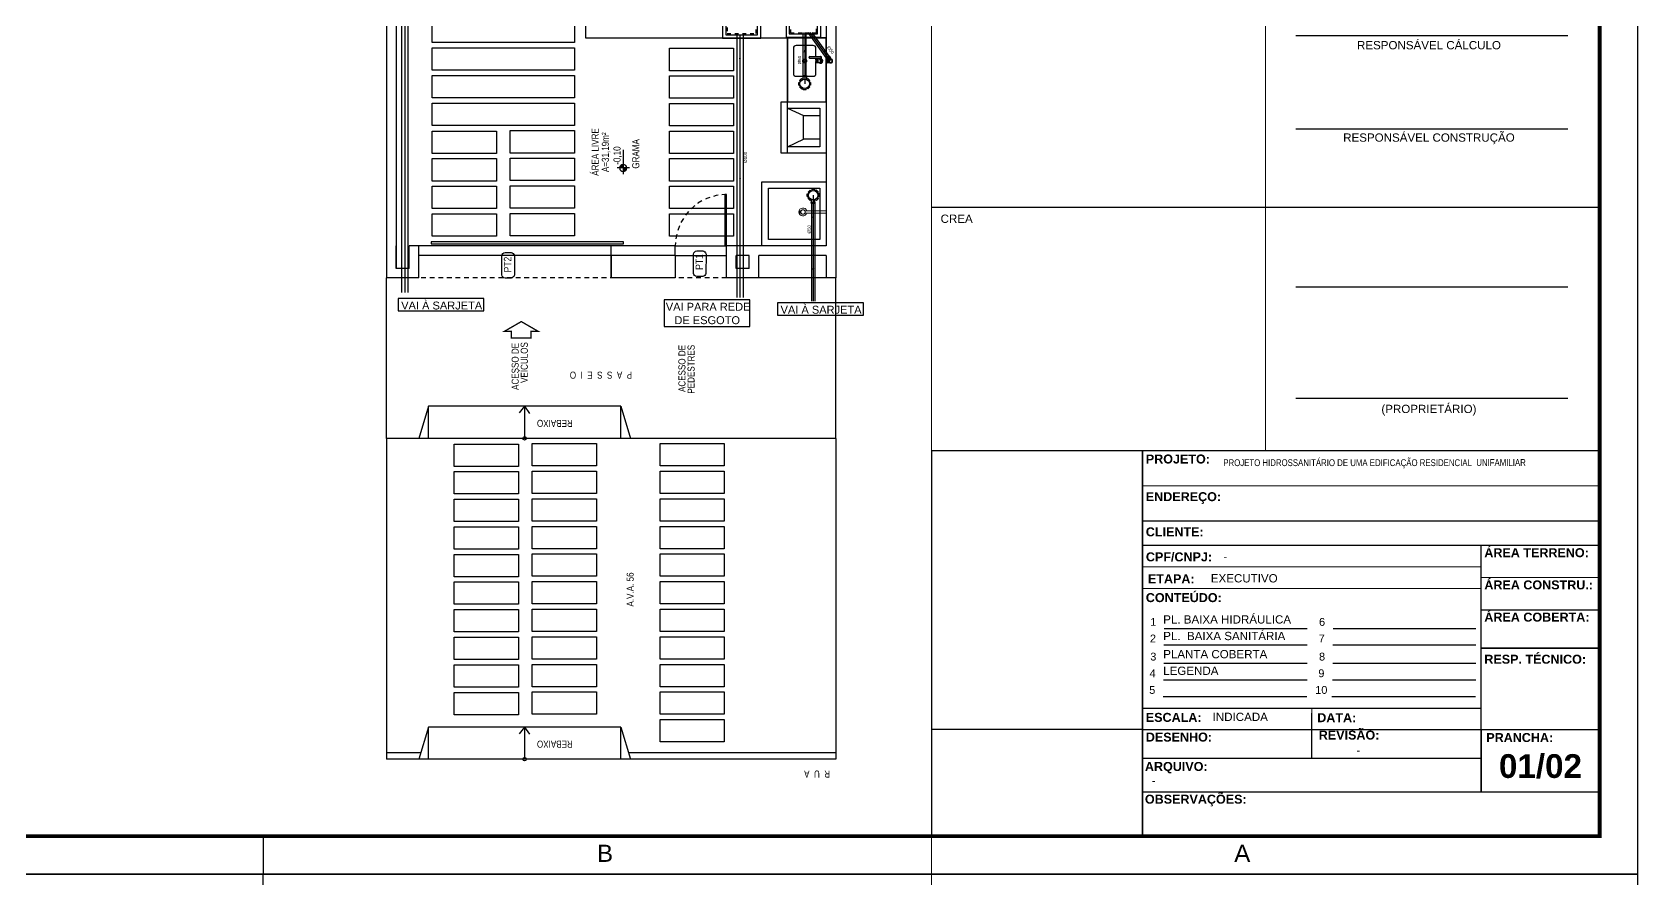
# Model space of a CAD drawing. Header units: millimetres. Extents: x 3923 to 4007, y 744 to 863.
# Drawn here: x 3965.08 to 4007.13, y 803.27 to 825.44 of the extents above; entities that cross this region are included whole.
import ezdxf
from ezdxf.enums import TextEntityAlignment as Align

# ---------------------------------------------------------------- set-up
doc = ezdxf.new("R2010")
doc.units = ezdxf.units.MM
for name, pattern in [('CONTINU', [0]), ('HIDDEN', [0.375, 0.25, -0.125]), ('HIDDEN2', [0.1875, 0.125, -0.0625])]:
    doc.linetypes.add(name, pattern=pattern)
for name, color, linetype in [('-HIDRO', 8, 'Continuous'), ('A-PEN-M', 6, 'Continuous'), ('DIVERSOS', 1, 'Continuous'), ('E-txt-g', 3, 'Continuous'), ('HIDROGRAFIA', 4, 'Continuous'), ("LINHA - PROJETU'S", 1, 'Continuous'), ('P2', 1, 'Continuous'), ("PRANCHA - PROJETU'S", 7, 'Continuous'), ('TEXTO', 3, 'Continuous'), ('Texto-Tubos', 7, 'Continuous'), ('TigreCad', 3, 'Continuous'), ('Tinterno', 9, 'Continuous'), ('TUBULAÇÃO_ESGOTO', 5, 'Continuous')]:
    doc.layers.add(name, color=color, linetype=linetype)
doc.layers.add('E-Lay-9', color=9, linetype='Continuous', lineweight=9)
doc.layers.add('E-Txt-W', color=7, linetype='Continuous', lineweight=20)
doc.styles.add('ARIAL', font='arial.ttf', dxfattribs={"height": 2})
doc.styles.add('CARIMBO_DADOS', font='arial.ttf', dxfattribs={"height": 0.1})
doc.styles.add('F2', font='ARIALN.TTF')
doc.styles.add('HELVET', font='HELVET.SHX')
doc.styles.add('R80', font='simplex.shx', dxfattribs={"height": 12})
doc.styles.add('REG60', font='romans.shx', dxfattribs={"width": 0.8, "height": 0.15})
doc.styles.add('REG80', font='romans.shx', dxfattribs={"width": 0.8, "height": 0.2})
doc.styles.add('TCTUBOS-TXT', font='arial.ttf')

# ---------------------------------------------------------------- blocks, each defined once
blk = doc.blocks.new('ADFSGASDFG')
at = {"layer": "PRANCHA - PROJETU'S", "color": 1}
for p, q in [((360.678, 107.346), (276.578, 107.346)), ((360.678, 47.946), (360.678, 107.346)), ((276.578, 47.946), (360.678, 47.946))]:
    blk.add_line(p, q, dxfattribs=at)
at = {"layer": "PRANCHA - PROJETU'S", "color": 4, "const_width": 0.1}
blk.add_lwpolyline([(279.078, 106.346), (359.678, 106.346), (359.678, 48.946), (279.078, 48.946)], close=True, dxfattribs=at)
blk = doc.blocks.new('Seta')
at = {"color": 2, "const_width": 2}
blk.add_lwpolyline([(10, 15), (10, 26), (25, 0), (10, -26), (10, -15), (0, -15), (0, 15)], close=True, dxfattribs=at)
blk = doc.blocks.new('TXT-AMB75')
at = {"layer": 'E-txt-g', "style": 'REG80', "width": 0.8, "flags": 8}
blk.add_attdef('TXT', text='', height=0.2, dxfattribs=at).set_placement((0.005, 0.296), align=Align.CENTER)
at = {"layer": 'E-Txt-W', "style": 'REG60', "width": 0.8, "flags": 8}
blk.add_attdef('TXT', text='', height=0.15, dxfattribs=at).set_placement((0.005, 0.027), align=Align.CENTER)
blk = doc.blocks.new('Cuba coz')
at = {"color": 8}
blk.add_line((7.5, -4.5), (7.5, -2.4), dxfattribs=at)
for points in [[(6.7, 1.7), (6, 1.7, 0.546464), (4.4, -0.7, -0.10784), (4.5, -1.1), (4.5, -5.5)], [(11.7, 2.5), (8, 2.5, 0.133256), (7.3, 2.3, 0.106756), (6.7, 1.8, 0.082828), (6.3, 1, 0.071352), (6.2, 0, 0.071352), (6.3, -1, 0.082828), (6.7, -1.8, 0.106756), (7.3, -2.3, 0.133256), (8, -2.5), (11.7, -2.5)], [(13.4, -6.5), (13.4, -20, 0.414214), (17.4, -24), (44.4, -24, 0.414214), (48.4, -20), (48.4, 20, 0.414214), (44.4, 24), (17.4, 24, 0.414214), (13.4, 20), (13.4, 0.7)], [(4.4, -0.7, 0.293273), (6, -1.8), (6.7, -1.8)], [(13.4, -1), (13.4, -4.5, 0.414214)]]:
    blk.add_lwpolyline(points, format="xyb", dxfattribs=at)
for points in [[(11.7, -2.5, 0.133256), (12.4, -2.3, 0.106756), (13, -1.8, 0.082828), (13.3, -1, 0.071352), (13.5, 0, 0.071352), (13.3, 1, 0.082828), (13, 1.8, 0.106756), (12.4, 2.3, 0.133256), (11.7, 2.5, 0.133256), (11.1, 2.3, 0.106756), (10.5, 1.8, 0.082828), (10.1, 1, 0.071352), (10, 0, 0.071352), (10.1, -1, 0.082828), (10.5, -1.8, 0.106756), (11.1, -2.3, 0.133256)], [(12.5, 0.7, 0.133256), (12.3, 0.7, 0.106756), (12.1, 0.5, 0.082828), (12, 0.3, 0.071352), (11.9, 0, 0.071352), (12, -0.3, 0.082828), (12.1, -0.5, 0.106756), (12.3, -0.7, 0.133256), (12.5, -0.8, 0.133256), (12.7, -0.7, 0.106756), (12.8, -0.5, 0.082828), (13, -0.3, 0.071352), (13, 0, 0.071352), (13, 0.3, 0.082828), (12.8, 0.5, 0.106756), (12.7, 0.7, 0.133256)], [(6, -6.5), (23, -6.5, 1), (23, -4.5), (6, -4.5, 1)]]:
    blk.add_lwpolyline(points, format="xyb", close=True, dxfattribs=at)
for radius in [3, 1.75]:
    blk.add_circle((30.9, 0), radius, dxfattribs=at)
for centre, radius, start, end in [((6, 0), 3.5, 45.5847, 244.6231), ((6, -5.5), 1.5, 41.8103, 318.1897), ((6, 0), 3.5, 295.3769, 314.4153), ((23, -5.5), 1.25, 233.1301, 126.8699)]:
    blk.add_arc(centre, radius, start, end, dxfattribs=at)
blk = doc.blocks.new('Chuveiro')
at = {"layer": 'E-Lay-9', "color": 8}
for p, q in [((-0.031, 0.016), (-0.36, 0.016)), ((0.051, 0.016), (0.031, 0.016)), ((0.051, 0.016), (0.051, -0.016)), ((-0.031, -0.016), (-0.36, -0.016)), ((0.051, -0.016), (0.031, -0.016))]:
    blk.add_line(p, q, dxfattribs=at)
blk.add_circle((0, 0), 0.0348, dxfattribs=at)
for centre, radius, start, end in [((0, 0), 0.0624, 194.4775, 165.5225), ((0.009, 0), 0.0444, 339.4266, 20.5734)]:
    blk.add_arc(centre, radius, start, end, dxfattribs=at)
blk = doc.blocks.new('NIVEL')
at = {"layer": 'DIVERSOS'}
h = blk.add_hatch(color=7, dxfattribs=at)
h.paths.add_polyline_path([(0, 0.137, 0.414214), (-0.137, 0), (0, 0)])
h.paths.add_polyline_path([(0, 0), (0, -0.137, 0.414214), (0.137, 0)])
at = {"layer": 'DIVERSOS', "color": 7}
for p, q in [((0.709, 0), (-0.242, 0)), ((0, 0.242), (0, -0.242))]:
    blk.add_line(p, q, dxfattribs=at)
blk.add_circle((0, 0), 0.137, dxfattribs=at)
blk = doc.blocks.new('j9n50d')
at = {"layer": 'TigreCad'}
for p, q in [((28, 25), (0, 25)), ((30, 27), (28, 25)), ((30, -27), (30, 27)), ((47, 27), (30, 27)), ((47, -27), (47, 27)), ((52, 27), (47, 27)), ((47, 27), (47, 27)), ((53, 31), (53, 28)), ((53, 31), (53, -31)), ((63, 32), (54, 32)), ((63, 31), (63, -31)), ((64, 31), (65, 28)), ((70, 27), (66, 27)), ((70, 27), (70, -27)), ((28, -25), (0, -25)), ((30, -27), (28, -25)), ((47, -27), (30, -27)), ((52, -27), (47, -27)), ((47, -27), (47, -27)), ((53, -31), (53, -28)), ((63, -32), (54, -32)), ((64, -31), (65, -28)), ((70, -27), (66, -27))]:
    blk.add_line(p, q, dxfattribs=at)
for centre, radius, start, end in [((0, 0), 25.4, 90, 270), ((52, 28), 1, 270, 355), ((54, 31), 1, 90, 175), ((63, 31), 1, 15, 90), ((66, 28), 1, 195, 270), ((52, -28), 1, 5, 90), ((54, -31), 1, 185, 270), ((63, -31), 1, 270, 345), ((66, -28), 1, 90, 165)]:
    blk.add_arc(centre, radius, start, end, dxfattribs=at)
at = {"layer": 'Tinterno'}
for p, q in [((28, -25), (28, 25)), ((47, -27), (47, 27)), ((53, 27), (53, -27)), ((65, 27), (65, -27))]:
    blk.add_line(p, q, dxfattribs=at)
blk = doc.blocks.new('j9n50s')
at = {"layer": 'TigreCad'}
for p, q in [((19, 25), (30, 25)), ((19, -25), (30, -25))]:
    blk.add_line(p, q, dxfattribs=at)
for radius in [31.8, 27.4]:
    blk.add_circle((0, 0), radius, dxfattribs=at)
at = {"layer": 'Tinterno'}
for p, q in [((30, 25), (30, 10)), ((30, -10), (30, -25))]:
    blk.add_line(p, q, dxfattribs=at)
blk.add_circle((0, 0), 25.6, dxfattribs=at)
blk = doc.blocks.new('11030602p')
at = {"layer": 'TigreCad'}
for p, q in [((0, -27), (0, 27)), ((0, 27), (4, 27)), ((6, 31), (5, 28)), ((7, 32), (16, 32)), ((7, -31), (7, 31)), ((16, -31), (16, 31)), ((17, 31), (17, 28)), ((18, 27), (23, 27)), ((23, 27), (23, 27)), ((40, 27), (23, 27)), ((40, 27), (42, 25)), ((42, -25), (42, 25)), ((0, -27), (4, -27)), ((6, -31), (5, -28)), ((7, -32), (16, -32)), ((17, -31), (17, -28)), ((18, -27), (23, -27)), ((23, -27), (23, -27)), ((40, -27), (23, -27)), ((40, -27), (42, -25))]:
    blk.add_line(p, q, dxfattribs=at)
for centre, start, end in [((4, 28), 270, 345), ((7, 31), 90, 165), ((16, 31), 5, 90), ((18, 28), 185, 270), ((4, -28), 15, 90), ((7, -31), 195, 270), ((16, -31), 270, 355), ((18, -28), 90, 175)]:
    blk.add_arc(centre, 1, start, end, dxfattribs=at)
at = {"layer": 'Tinterno'}
for p, q in [((5, -27), (5, 27)), ((17, -27), (17, 27)), ((23, 27), (23, -27)), ((23, -27), (23, 27)), ((40, 27), (40, -27))]:
    blk.add_line(p, q, dxfattribs=at)
blk = doc.blocks.new('inp_cx')
for p, q in [((40, 40), (-40, 40)), ((-40, 40), (-40, -40)), ((40, -40), (40, 40)), ((-40, -40), (40, -40))]:
    blk.add_line(p, q)
at = {"color": 1, "linetype": 'Continuous', "ltscale": 0.5}
for p, q in [((33, 33), (-33, 33)), ((-33, 33), (-33, -33)), ((33, -33), (33, 33)), ((-33, -33), (33, -33))]:
    blk.add_line(p, q, dxfattribs=at)
at = {"color": 1, "linetype": 'HIDDEN', "ltscale": 0.5}
for p, q in [((30, 30), (-30, 30)), ((-30, 30), (-30, -30)), ((30, -30), (30, 30)), ((-30, -30), (30, -30))]:
    blk.add_line(p, q, dxfattribs=at)
at = {"style": 'R80'}
blk.add_text('C.I.', height=20.59, dxfattribs=at).set_placement((-19.6, -7.5))
blk = doc.blocks.new('_cxgordu')
for p, q in [((40, 40), (-40, 40)), ((-40, 40), (-40, -40)), ((40, -40), (40, 40)), ((-40, -40), (40, -40))]:
    blk.add_line(p, q)
at = {"color": 1, "linetype": 'Continuous', "ltscale": 0.5}
for p, q in [((33, 33), (-33, 33)), ((-33, 33), (-33, -33)), ((33, -33), (33, 33)), ((-33, -33), (33, -33))]:
    blk.add_line(p, q, dxfattribs=at)
at = {"color": 1, "linetype": 'HIDDEN', "ltscale": 0.5}
for p, q in [((30, 30), (-30, 30)), ((-30, 30), (-30, -30)), ((30, -30), (30, 30)), ((-30, -30), (30, -30))]:
    blk.add_line(p, q, dxfattribs=at)
at = {"style": 'R80'}
blk.add_text('C.G.', height=18.48, dxfattribs=at).set_placement((-24.3, -6.9))
blk = doc.blocks.new('27150012p')
at = {"layer": 'TigreCad'}
for p, q in [((-92, -23), (-92, 22)), ((-92, 22), (-72, 22)), ((-81, 49), (-49, 81)), ((-81, 49), (-67, 35)), ((-49, 81), (-35, 67)), ((-23, 91), (-23, 72)), ((-23, 91), (22, 91)), ((22, 91), (22, 72)), ((49, 81), (35, 67)), ((49, 81), (81, 49)), ((81, 49), (67, 35)), ((111, 27), (70, 27)), ((113, 31), (112, 28)), ((122, 32), (114, 32)), ((114, 31), (114, -31)), ((122, 31), (122, -31)), ((123, 31), (124, 28)), ((129, 27), (125, 27)), ((129, 27), (129, -27)), ((-92, -23), (-72, -23)), ((-81, -49), (-67, -35)), ((-49, -81), (-81, -49)), ((-49, -81), (-35, -67)), ((-23, -92), (-23, -72)), ((22, -92), (-23, -92)), ((22, -92), (22, -72)), ((49, -81), (35, -67)), ((81, -49), (49, -81)), ((81, -49), (67, -35)), ((111, -27), (70, -27)), ((113, -31), (112, -28)), ((122, -32), (114, -32)), ((123, -31), (124, -28)), ((129, -27), (125, -27))]:
    blk.add_line(p, q, dxfattribs=at)
blk.add_circle((0, 0), 75.5, dxfattribs=at)
for centre, start, end in [((111, 28), 270, 355), ((114, 31), 90, 175), ((122, 31), 15, 90), ((125, 28), 195, 270), ((111, -28), 5, 90), ((114, -31), 185, 270), ((122, -31), 270, 345), ((125, -28), 90, 165)]:
    blk.add_arc(centre, 1, start, end, dxfattribs=at)
at = {"layer": 'Tinterno'}
for p, q in [((112, 27), (112, -27)), ((124, 27), (124, -27))]:
    blk.add_line(p, q, dxfattribs=at)
blk.add_circle((0, 0), 73.5, dxfattribs=at)

msp = doc.modelspace()

# ---------------------------------------------------------------- linework, layer by layer
at = {"layer": '-HIDRO', "linetype": 'Continuous'}
for p, q in [((3974.363, 861), (3974.363, 819)), ((3986.123, 861), (3986.123, 819)), ((3974.615, 860.748), (3974.615, 819.252)), ((3979.571, 830.912), (3979.571, 825.284)), ((3985.871, 826.292), (3985.871, 819.84)), ((3979.571, 825.284), (3984.863, 825.284)), ((3984.863, 825.284), (3984.863, 823.61)), ((3984.863, 823.442), (3985.278, 823.25)), ((3984.863, 822.434), (3985.278, 822.636)), ((3974.615, 819.252), (3974.615, 819.84)), ((3975.203, 819.84), (3974.951, 819.84)), ((3974.951, 819.252), (3974.951, 819.84)), ((3980.243, 819.84), (3975.203, 819.84)), ((3975.203, 819), (3975.203, 819.84)), ((3980.243, 819.588), (3975.203, 819.588)), ((3981.923, 819.84), (3980.243, 819.84)), ((3980.243, 819.588), (3980.243, 819.84)), ((3981.923, 819.588), (3980.243, 819.588)), ((3980.243, 819.588), (3980.243, 819)), ((3980.243, 819), (3980.243, 819.588)), ((3981.923, 819.588), (3981.923, 819.84)), ((3981.923, 819.84), (3983.267, 819.84)), ((3981.923, 819.588), (3983.267, 819.588)), ((3981.923, 819.588), (3981.923, 819)), ((3983.855, 819.84), (3983.267, 819.84)), ((3983.267, 819.588), (3983.267, 819.84)), ((3983.855, 819.84), (3983.267, 819.84)), ((3983.267, 819), (3983.267, 819.588)), ((3983.855, 819.588), (3983.519, 819.588)), ((3983.519, 819.252), (3983.519, 819.588)), ((3985.871, 819.84), (3983.855, 819.84)), ((3984.107, 819.84), (3983.855, 819.84)), ((3983.855, 819.252), (3983.855, 819.588)), ((3985.871, 819.588), (3984.107, 819.588)), ((3984.107, 819), (3984.107, 819.588)), ((3985.871, 819.588), (3985.871, 819)), ((3974.951, 819.252), (3974.615, 819.252)), ((3983.855, 819.252), (3983.519, 819.252)), ((3974.615, 819), (3974.363, 819)), ((3974.363, 814.8), (3974.363, 819)), ((3975.203, 819), (3974.615, 819)), ((3981.923, 819), (3980.243, 819)), ((3984.107, 819), (3983.267, 819)), ((3985.871, 819), (3983.603, 819)), ((3986.123, 819), (3985.871, 819)), ((3986.123, 814.8), (3986.123, 819)), ((3975.455, 815.64), (3975.203, 814.8)), ((3975.455, 814.8), (3975.455, 815.64)), ((3980.495, 815.64), (3975.455, 815.64)), ((3977.975, 815.64), (3977.835, 815.466)), ((3977.975, 815.64), (3977.975, 814.8)), ((3977.975, 815.64), (3978.101, 815.455)), ((3980.495, 814.8), (3980.495, 815.64)), ((3980.495, 815.64), (3980.747, 814.8)), ((3986.123, 814.8), (3974.363, 814.8)), ((3974.363, 814.8), (3974.363, 806.4)), ((3986.123, 814.8), (3986.123, 806.4)), ((3975.455, 807.24), (3975.203, 806.4)), ((3975.455, 806.4), (3975.455, 807.24)), ((3980.495, 807.24), (3975.455, 807.24)), ((3977.975, 807.24), (3977.835, 807.066)), ((3977.975, 807.24), (3977.975, 806.4)), ((3977.975, 807.24), (3978.101, 807.055)), ((3980.495, 806.4), (3980.495, 807.24)), ((3980.495, 807.24), (3980.747, 806.4)), ((3975.254, 806.568), (3974.363, 806.568)), ((3986.123, 806.568), (3980.697, 806.568)), ((3986.123, 806.4), (3974.363, 806.4))]:
    msp.add_line(p, q, dxfattribs=at)
at = {"layer": '-HIDRO', "linetype": 'HIDDEN2'}
msp.add_line((3983.267, 819), (3975.203, 819), dxfattribs=at)
at = {"layer": '-HIDRO', "linetype": 'Continuous'}
for points in [[(3979.281, 825.162), (3975.559, 825.162), (3975.559, 825.747), (3979.281, 825.747)], [(3978.984, 825.747), (3979.281, 825.747), (3979.281, 825.162), (3978.97, 825.162)], [(3979.281, 824.439), (3975.559, 824.439), (3975.559, 825.025), (3979.281, 825.025)], [(3975.91, 825.025), (3975.935, 825.025)], [(3975.932, 825.162), (3975.912, 825.162)], [(3978.973, 825.025), (3979.281, 825.025), (3979.281, 824.439), (3978.979, 824.439)], [(3978.98, 824.302), (3979.281, 824.302), (3979.281, 823.717), (3975.559, 823.717)], [(3975.918, 823.717), (3975.559, 823.717), (3975.559, 824.302), (3979.281, 824.302)], [(3979.281, 822.994), (3975.559, 822.994), (3975.559, 823.58), (3979.281, 823.58)], [(3978.907, 823.58), (3979.281, 823.58), (3979.281, 822.994), (3978.642, 822.994)]]:
    msp.add_lwpolyline(points, dxfattribs=at)
at = {"layer": '-HIDRO', "linetype": 'CONTINU'}
msp.add_lwpolyline([(3984.863, 825.284), (3984.863, 823.61), (3985.871, 823.61), (3985.871, 825.29)], close=True, dxfattribs=at)
at = {"layer": '-HIDRO', "linetype": 'Continuous', "flags": 128}
msp.add_lwpolyline([(3984.863, 825.284), (3985.871, 825.284), (3985.871, 822.266), (3984.863, 822.266), (3984.863, 825.284)], dxfattribs=at)
at = {"layer": '-HIDRO', "linetype": 'Continuous'}
for points in [[(3983.45, 825.014), (3983.45, 824.428), (3981.772, 824.428), (3981.772, 825.014)], [(3983.45, 824.291), (3983.45, 823.706), (3981.772, 823.706), (3981.772, 824.291)], [(3983.45, 823.569), (3983.45, 822.983), (3981.772, 822.983), (3981.772, 823.569)], [(3985.871, 823.61), (3985.871, 822.266), (3984.695, 822.266), (3984.695, 823.61)], [(3985.703, 823.442), (3985.703, 822.434), (3984.863, 822.434), (3984.863, 823.442)], [(3985.703, 823.25), (3985.703, 822.636), (3985.278, 822.636), (3985.278, 823.25)], [(3977.238, 822.846), (3977.238, 822.261), (3975.559, 822.261), (3975.559, 822.846)], [(3977.238, 822.846), (3977.238, 822.261), (3975.559, 822.261), (3975.559, 822.846)], [(3979.281, 822.857), (3979.281, 822.272), (3977.602, 822.272), (3977.602, 822.857)], [(3983.45, 822.846), (3983.45, 822.261), (3981.772, 822.261), (3981.772, 822.846)], [(3983.45, 822.846), (3983.45, 822.261), (3981.772, 822.261), (3981.772, 822.846)], [(3977.238, 822.124), (3977.238, 821.539), (3975.559, 821.539), (3975.559, 822.124)], [(3979.281, 822.135), (3979.281, 821.549), (3977.602, 821.549), (3977.602, 822.135)], [(3983.45, 822.124), (3983.45, 821.539), (3981.772, 821.539), (3981.772, 822.124)], [(3983.45, 822.124), (3983.45, 821.539), (3981.772, 821.539), (3981.772, 822.124)], [(3977.238, 821.401), (3977.238, 820.816), (3975.559, 820.816), (3975.559, 821.401)], [(3979.281, 821.412), (3979.281, 820.827), (3977.602, 820.827), (3977.602, 821.412)], [(3983.45, 821.401), (3983.45, 820.816), (3981.772, 820.816), (3981.772, 821.401)], [(3983.45, 821.401), (3983.45, 820.816), (3981.772, 820.816), (3981.772, 821.401)], [(3985.871, 821.52), (3985.871, 819.84), (3984.191, 819.84), (3984.191, 821.52)], [(3985.703, 821.352), (3985.703, 820.008), (3984.359, 820.008), (3984.359, 821.352)], [(3983.267, 819.84), (3983.267, 821.184), (3983.217, 821.184), (3983.217, 819.84)], [(3977.238, 820.679), (3977.238, 820.094), (3975.559, 820.094), (3975.559, 820.679)], [(3979.281, 820.69), (3979.281, 820.104), (3977.602, 820.104), (3977.602, 820.69)], [(3983.45, 820.679), (3983.45, 820.094), (3981.772, 820.094), (3981.772, 820.679)], [(3983.45, 820.679), (3983.45, 820.094), (3981.772, 820.094), (3981.772, 820.679)], [(3980.568, 819.891), (3980.568, 819.942), (3975.528, 819.942), (3975.528, 819.891)], [(3977.813, 814.652), (3977.813, 814.067), (3976.134, 814.067), (3976.134, 814.652)], [(3979.856, 814.663), (3979.856, 814.078), (3978.177, 814.078), (3978.177, 814.663)], [(3983.204, 814.663), (3983.204, 814.078), (3981.525, 814.078), (3981.525, 814.663)], [(3977.813, 813.93), (3977.813, 813.344), (3976.134, 813.344), (3976.134, 813.93)], [(3979.856, 813.941), (3979.856, 813.355), (3978.177, 813.355), (3978.177, 813.941)], [(3983.204, 813.941), (3983.204, 813.355), (3981.525, 813.355), (3981.525, 813.941)], [(3977.813, 813.207), (3977.813, 812.622), (3976.134, 812.622), (3976.134, 813.207)], [(3979.856, 813.218), (3979.856, 812.633), (3978.177, 812.633), (3978.177, 813.218)], [(3983.204, 813.218), (3983.204, 812.633), (3981.525, 812.633), (3981.525, 813.218)], [(3977.813, 812.485), (3977.813, 811.9), (3976.134, 811.9), (3976.134, 812.485)], [(3979.856, 812.496), (3979.856, 811.91), (3978.177, 811.91), (3978.177, 812.496)], [(3983.204, 812.496), (3983.204, 811.91), (3981.525, 811.91), (3981.525, 812.496)], [(3977.813, 811.762), (3977.813, 811.177), (3976.134, 811.177), (3976.134, 811.762)], [(3979.856, 811.773), (3979.856, 811.188), (3978.177, 811.188), (3978.177, 811.773)], [(3983.204, 811.773), (3983.204, 811.188), (3981.525, 811.188), (3981.525, 811.773)], [(3977.813, 811.04), (3977.813, 810.455), (3976.134, 810.455), (3976.134, 811.04)], [(3979.856, 811.051), (3979.856, 810.465), (3978.177, 810.465), (3978.177, 811.051)], [(3983.204, 811.051), (3983.204, 810.465), (3981.525, 810.465), (3981.525, 811.051)], [(3977.813, 810.317), (3977.813, 809.732), (3976.134, 809.732), (3976.134, 810.317)], [(3979.856, 810.328), (3979.856, 809.743), (3978.177, 809.743), (3978.177, 810.328)], [(3983.204, 810.328), (3983.204, 809.743), (3981.525, 809.743), (3981.525, 810.328)], [(3977.813, 809.595), (3977.813, 809.01), (3976.134, 809.01), (3976.134, 809.595)], [(3979.856, 809.606), (3979.856, 809.02), (3978.177, 809.02), (3978.177, 809.606)], [(3983.204, 809.606), (3983.204, 809.02), (3981.525, 809.02), (3981.525, 809.606)], [(3977.813, 808.872), (3977.813, 808.287), (3976.134, 808.287), (3976.134, 808.872)], [(3979.856, 808.883), (3979.856, 808.298), (3978.177, 808.298), (3978.177, 808.883)], [(3983.204, 808.883), (3983.204, 808.298), (3981.525, 808.298), (3981.525, 808.883)], [(3977.813, 808.15), (3977.813, 807.565), (3976.134, 807.565), (3976.134, 808.15)], [(3979.856, 808.161), (3979.856, 807.576), (3978.177, 807.576), (3978.177, 808.161)], [(3983.204, 808.161), (3983.204, 807.576), (3981.525, 807.576), (3981.525, 808.161)], [(3983.204, 807.438), (3983.204, 806.853), (3981.525, 806.853), (3981.525, 807.438)]]:
    msp.add_lwpolyline(points, close=True, dxfattribs=at)
for points in [[(3977.465, 818.998, -0.331371), (3977.381, 819.082), (3977.381, 819.586, -0.332506), (3977.465, 819.67), (3977.624, 819.67, -0.330378), (3977.708, 819.586), (3977.708, 819.082, -0.331371), (3977.624, 818.998)], [(3982.483, 819.035, -0.331371), (3982.399, 819.119), (3982.4, 819.624, -0.332506), (3982.483, 819.708), (3982.642, 819.708, -0.330378), (3982.727, 819.624), (3982.726, 819.119, -0.331371), (3982.642, 819.035)]]:
    msp.add_lwpolyline(points, format="xyb", close=True, dxfattribs=at)
for centre in [(3977.975, 814.8), (3977.975, 806.4)]:
    msp.add_circle(centre, 0.0454, dxfattribs=at)
at = {"layer": '-HIDRO', "linetype": 'HIDDEN2'}
msp.add_arc((3983.267, 819.84), 1.344, 90, 180, dxfattribs=at)
at = {"color": 4}
msp.add_line((4006.129, 814.27), (4006.129, 834.004), dxfattribs=at)
at = {"layer": 'A-PEN-M', "color": 230}
for points in [[(3974.665, 818.139), (3976.912, 818.139), (3976.912, 818.461), (3974.665, 818.461)], [(3981.627, 817.728), (3983.874, 817.728), (3983.874, 818.428), (3981.627, 818.428)], [(3984.6, 818.028), (3986.847, 818.028), (3986.847, 818.35), (3984.6, 818.35)]]:
    msp.add_lwpolyline(points, close=True, dxfattribs=at)
at = {"layer": 'E-txt-g'}
for p, q in [((4005.296, 825.341), (3998.17, 825.341)), ((4005.296, 822.892), (3998.17, 822.892)), ((4005.296, 818.763), (3998.17, 818.763)), ((4005.296, 815.848), (3998.17, 815.848))]:
    msp.add_line(p, q, dxfattribs=at)
at = {"layer": "LINHA - PROJETU'S", "color": 1, "const_width": 0.03}
for points in [[(3988.629, 814.474), (3988.629, 834.128), (4006.176, 834.128)], [(3997.379, 814.474), (3997.379, 834.128)], [(4006.129, 820.848), (3988.629, 820.848)], [(4006.129, 814.474), (3988.629, 814.474), (3988.629, 803.386)], [(3994.154, 804.386), (3994.154, 814.474)], [(3994.154, 813.555), (4006.129, 813.555)], [(3994.154, 813.555), (4006.129, 813.555)], [(3994.154, 812.637), (4006.129, 812.637)], [(3994.154, 811.998), (4006.129, 811.998)], [(3994.154, 811.998), (4006.129, 811.998)], [(3994.154, 811.998), (4006.129, 811.998)], [(4003.027, 811.998), (4003.027, 805.556)], [(4003.027, 811.434), (3994.154, 811.434)], [(3994.154, 811.434), (4003.027, 811.434)], [(4006.129, 811.156), (4003.027, 811.156)], [(3994.154, 810.87), (4003.027, 810.87)], [(4003.027, 810.311), (4006.129, 810.311)], [(4006.129, 809.311), (4003.027, 809.311)], [(4003.027, 807.733), (3994.154, 807.733)], [(3998.59, 807.733), (3998.59, 806.425)], [(3988.629, 807.178), (4006.129, 807.178)], [(4003.027, 806.425), (3998.59, 806.425), (3998.59, 807.178)], [(4003.027, 807.178), (4003.027, 806.425)], [(3998.59, 806.425), (3994.154, 806.425)], [(4006.129, 805.545), (3994.154, 805.545)], [(3988.629, 803.386), (3988.629, 802.386)]]:
    msp.add_lwpolyline(points, dxfattribs=at)
at = {"layer": "LINHA - PROJETU'S", "color": 1}
for points in [[(3994.154, 814.474), (3994.154, 804.386)], [(4003.027, 807.178), (4003.027, 805.556)]]:
    msp.add_lwpolyline(points, dxfattribs=at)
at = {"layer": 'P2'}
msp.add_line((4006.129, 814.474), (3988.629, 814.474), dxfattribs=at)
at = {"layer": "PRANCHA - PROJETU'S", "color": 1}
for p, q in [((3988.629, 814.474), (3988.629, 804.386)), ((3998.59, 807.178), (3998.59, 807.604)), ((3994.154, 807.178), (3988.629, 807.178)), ((3994.154, 805.545), (4006.129, 805.545)), ((3971.129, 804.386), (3971.129, 803.386)), ((3971.129, 802.386), (3971.129, 803.386))]:
    msp.add_line(p, q, dxfattribs=at)
at = {"layer": "PRANCHA - PROJETU'S"}
for p, q in [((4006.129, 814.474), (4006.129, 804.386)), ((3988.629, 804.386), (4006.129, 804.386)), ((3988.629, 804.386), (4006.129, 804.386)), ((3988.629, 804.386), (4006.129, 804.386)), ((3990.401, 804.386), (4006.129, 804.386)), ((3994.966, 804.386), (4005.804, 804.386)), ((3994.966, 804.386), (4006.129, 804.386))]:
    msp.add_line(p, q, dxfattribs=at)
at = {"layer": "PRANCHA - PROJETU'S", "color": 6}
for p, q in [((3994.727, 809.825), (3998.465, 809.825)), ((3999.146, 809.825), (4002.507, 809.825)), ((3999.146, 809.825), (4002.884, 809.825)), ((3994.718, 809.391), (3998.465, 809.391)), ((3999.137, 809.391), (4002.884, 809.391)), ((3994.718, 808.916), (3998.465, 808.916)), ((3999.137, 808.916), (4002.884, 808.916)), ((3994.709, 808.48), (3998.465, 808.48)), ((3994.709, 808.48), (3998.465, 808.48)), ((3999.128, 808.48), (4002.884, 808.48)), ((3999.128, 808.48), (4002.884, 808.48)), ((3994.7, 808.043), (3998.456, 808.043)), ((3994.7, 808.043), (3998.456, 808.043)), ((3999.119, 808.043), (4002.875, 808.043)), ((3999.119, 808.043), (4002.875, 808.043))]:
    msp.add_line(p, q, dxfattribs=at)
at = {"layer": "PRANCHA - PROJETU'S", "color": 1}
for points in [[(4006.129, 814.474), (3988.629, 814.474), (3988.629, 804.386)], [(3994.154, 806.83), (3994.154, 814.474)], [(4003.027, 805.556), (4003.027, 811.998)], [(4003.027, 810.311), (4006.129, 810.311)], [(4003.027, 809.311), (4006.129, 809.311)], [(4006.129, 807.604), (4006.169, 807.604)], [(3994.154, 807.178), (4006.129, 807.178)], [(3998.59, 806.425), (3998.59, 807.178)], [(3994.154, 804.386), (3994.154, 806.83)], [(4003.027, 806.83), (4003.027, 806.832)], [(3994.154, 806.425), (4003.027, 806.425)]]:
    msp.add_lwpolyline(points, dxfattribs=at)
at = {"layer": 'TigreCad'}
for p, q in [((3974.751, 836.346), (3974.751, 818.618)), ((3974.922, 836.346), (3974.922, 818.618)), ((3983.53, 825.341), (3983.53, 818.491)), ((3983.701, 825.341), (3983.701, 818.491)), ((3985.267, 824.302, -10.642), (3985.267, 825.423)), ((3985.353, 824.302, -10.642), (3985.353, 825.423)), ((3985.883, 824.757), (3985.4, 825.423)), ((3985.952, 824.807), (3985.506, 825.423)), ((3985.491, 820.95), (3985.489, 818.39)), ((3985.576, 820.95), (3985.574, 818.39))]:
    msp.add_line(p, q, dxfattribs=at)
at = {"layer": 'TUBULAÇÃO_ESGOTO'}
for p, q in [((3974.836, 836.346), (3974.836, 818.618)), ((3983.615, 825.341), (3983.615, 818.491)), ((3985.31, 825.423, -10.642), (3985.31, 824.085, -10.642)), ((3985.989, 824.683), (3985.453, 825.423)), ((3985.534, 821.167), (3985.532, 818.39))]:
    msp.add_line(p, q, dxfattribs=at)
for points in [[(3985.308, 825.029, -10.642), (3985.335, 824.911, -10.642), (3985.285, 824.91, -10.642)], [(3983.613, 824.64), (3983.641, 824.758), (3983.59, 824.759)], [(3985.754, 825.006), (3985.845, 824.926), (3985.804, 824.896)], [(3983.615, 821.494), (3983.643, 821.612), (3983.592, 821.613)], [(3985.533, 820.49), (3985.56, 820.608), (3985.51, 820.609)], [(3985.532, 819.131), (3985.559, 819.249), (3985.509, 819.249)]]:
    msp.add_solid(points, dxfattribs=at)

# ---------------------------------------------------------------- block references
at = {"layer": '-HIDRO', "xscale": 0.01679999995332671, "yscale": 0.01679999995332671, "zscale": 0.01679999995296, "rotation": 180}
msp.add_blockref('Cuba coz', (3985.829, 824.683, -10.642), dxfattribs=at)
at = {"layer": '-HIDRO'}
ref = msp.add_blockref('TXT-AMB75', (3980.278, 822.295), dxfattribs=dict(at, xscale=-1.224719996570784, yscale=1.224719996570784, zscale=1.224719996570784, rotation=90))
ref.add_attrib('TXT', 'ÁREA LIVRE', dxfattribs={"layer": 'E-txt-g', "color": 2, "height": 0.1848, "rotation": 90, "style": 'F2'}).set_placement((3979.915, 822.299), align=Align.CENTER)
ref.add_attrib('TXT', 'A=31,19m²', dxfattribs={"layer": 'E-Txt-W', "height": 0.1848, "rotation": 90, "style": 'F2'}).set_placement((3980.183, 822.292), align=Align.CENTER)
at = {"layer": '-HIDRO', "linetype": 'Continuous', "rotation": 270}
for name, p, xscale, yscale, zscale in [('NIVEL', (3980.558, 821.88), -0.6696255903652042, 0.6696255903652042, 0.6696255903652042), ('Seta', (3977.889, 817.429), -0.01715416553462916, 0.01715416553462916, 0.01715416553462916)]:
    msp.add_blockref(name, p, dxfattribs=dict(at, xscale=xscale, yscale=yscale, zscale=zscale))
at = {"layer": '-HIDRO', "xscale": -1.68, "yscale": 1.68, "zscale": 1.68}
msp.add_blockref('Chuveiro', (3985.266, 820.728), dxfattribs=at)
at = {"layer": '-HIDRO'}
ref = msp.add_blockref('TXT-AMB75', (3981.196, 810.838), dxfattribs=dict(at, xscale=-1.224719996570784, yscale=1.224719996570784, zscale=1.224719996570784, rotation=90))
ref.add_attrib('TXT', 'A.V.A. 56', dxfattribs={"layer": 'E-txt-g', "color": 2, "height": 0.1848, "rotation": 90, "style": 'F2'}).set_placement((3980.833, 810.843), align=Align.CENTER)
at = {"layer": 'HIDROGRAFIA'}
for name, p, xscale, yscale, zscale in [('inp_cx', (3983.658, 825.781), 0.01259999996499503, 0.01259999996461304, 0.01259999996472), ('_cxgordu', (3985.276, 825.763), 0.01133999996849553, 0.01133999996815174, 0.011339999968248)]:
    msp.add_blockref(name, p, dxfattribs=dict(at, xscale=xscale, yscale=yscale, zscale=zscale))
at = {"layer": "PRANCHA - PROJETU'S", "color": 1}
for p in [(3646.451, 755.44), (3646.451, 696.04)]:
    msp.add_blockref('ADFSGASDFG', p, dxfattribs=at)
at = {"layer": 'TigreCad', "xscale": -0.001679999995296001, "yscale": 0.001679999995296001, "zscale": 0.001679999995296001}
msp.add_blockref('j9n50d', (3985.989, 824.683), dxfattribs=at)
at = {"layer": 'TigreCad', "yscale": 0.001679999995296001, "zscale": 0.001679999995296001}
for name, p, xscale, rotation in [('j9n50s', (3985.989, 824.683), -0.001679999995296, 305.9299647827026), ('27150012p', (3985.31, 824.085, -10.642), 0.001679999995296001, 90.00000000060652), ('27150012p', (3985.534, 821.167), 0.001679999995296, 269.9624296045889)]:
    msp.add_blockref(name, p, dxfattribs=dict(at, xscale=xscale, rotation=rotation))
at = {"layer": 'TUBULAÇÃO_ESGOTO', "xscale": -0.001679999995296001, "yscale": 0.001679999995296001, "zscale": 0.001679999995296001, "rotation": 305.9299647826714}
msp.add_blockref('11030602p', (3985.958, 824.726), dxfattribs=at)

# ---------------------------------------------------------------- texts
at = {"layer": '-HIDRO', "linetype": 'Continuous', "style": 'F2'}
for s, height, rotation, p in [('GRAMA', 0.1843, 90, (3980.795, 821.862)), ('-0,10', 0.1843, 90, (3980.304, 821.964)), ('PT1', 0.1959, 90, (3982.452, 819.212, 2.876)), ('PT2', 0.1959, 90, (3977.433, 819.145, 2.876)), ('ACESSO DE', 0.1843, 90, (3977.636, 816.068)), ('VEÍCULOS', 0.1843, 90, (3977.875, 816.252)), ('ACESSO DE', 0.1843, 90, (3982.004, 816.014)), ('PEDESTRES', 0.1843, 90, (3982.243, 815.971)), ('P  A  S  S  E  I  O', 0.18433, 180, (3980.792, 816.363)), ('R  U  A', 0.1843, 180, (3985.976, 805.918))]:
    msp.add_text(s, height=height, rotation=rotation, dxfattribs=at).set_placement(p, align=Align.TOP_LEFT)
for p in [(3979.238, 815.285), (3979.238, 806.885)]:
    msp.add_text('REBAIXO', height=0.1843, rotation=180, dxfattribs=at).set_placement(p)
at = {"layer": 'A-PEN-M', "color": 230, "style": 'CARIMBO_DADOS'}
for s, height, p in [('VAI À SARJETA', 0.20698, (3975.805, 818.175)), ('VAI PARA REDE', 0.20698, (3982.782, 818.143)), ('VAI À SARJETA', 0.20698, (3985.739, 818.065)), ('DE ESGOTO', 0.207, (3982.758, 817.791))]:
    msp.add_text(s, height=height, rotation=360, dxfattribs=at).set_placement(p, align=Align.CENTER)
at = {"layer": "PRANCHA - PROJETU'S", "color": 2, "style": 'ARIAL'}
for s, height, p in [('RESPONSÁVEL CÁLCULO', 0.21676, (4001.658, 825.122)), ('RESPONSÁVEL CONSTRUÇÃO', 0.21676, (4001.658, 822.673)), ('CREA', 0.2168, (3989.29, 820.551)), ('(PROPRIETÁRIO)', 0.21676, (4001.657, 815.567))]:
    msp.add_text(s, height=height, dxfattribs=at).set_placement(p, align=Align.MIDDLE)
for s, height, p in [('-', 0.217, (3996.276, 811.593)), ('EXECUTIVO', 0.2168, (3995.946, 811.028)), ('PL. BAIXA HIDRÁULICA', 0.21676, (3994.699, 809.951)), ('PL.  BAIXA SANITÁRIA', 0.21676, (3994.699, 809.517)), ('PLANTA COBERTA', 0.21676, (3994.699, 809.042)), ('LEGENDA', 0.2168, (3994.699, 808.606)), ('INDICADA', 0.2168, (3995.993, 807.4)), ('-', 0.217, (3999.76, 806.527)), ('-', 0.217, (3994.398, 805.732))]:
    msp.add_text(s, height=height, dxfattribs=at).set_placement(p)
at = {"layer": "PRANCHA - PROJETU'S", "style": 'ARIAL'}
for s, height, p in [('1', 0.205, (3994.36, 809.892)), ('6', 0.205, (3998.779, 809.892)), ('2', 0.205, (3994.351, 809.458)), ('7', 0.205, (3998.77, 809.458)), ('3', 0.205, (3994.36, 808.983)), ('8', 0.205, (3998.779, 808.983)), ('4', 0.205, (3994.342, 808.547)), ('9', 0.205, (3998.761, 808.547)), ('5', 0.205, (3994.333, 808.11)), ('10', 0.2047, (3998.68, 808.11))]:
    msp.add_text(s, height=height, dxfattribs=at).set_placement(p)
at = {"layer": "PRANCHA - PROJETU'S", "color": 50, "linetype": 'Continuous', "style": 'ARIAL'}
for s, p in [('B', (3980.082, 803.936)), ('A', (3996.769, 803.936))]:
    msp.add_text(s, height=0.45, dxfattribs=at).set_placement(p, align=Align.MIDDLE)
at = {"layer": "PRANCHA - PROJETU'S", "color": 3, "char_height": 0.23508, "width": 8.80966, "attachment_point": 1, "style": 'HELVET'}
for s, insert in [('{\\fArial|b1|i0|c0|p34;PROJETO:}', (3994.244, 814.377)), ('{\\fArial|b1|i0|c0|p34;ENDEREÇO:}', (3994.244, 813.391)), ('{\\fArial|b1|i0|c0|p34;CLIENTE:}', (3994.244, 812.47)), ('{\\fArial|b1|i0|c0|p34;ÁREA TERRENO:}', (4003.108, 811.924)), ('{\\fArial|b1|i0|c0|p34;CPF/CNPJ:}', (3994.246, 811.815)), ('{\\fArial|b1|i0|c0|p34;ETAPA:}', (3994.299, 811.24)), ('{\\fArial|b1|i0|c0|p34;ÁREA CONSTRU.:}', (4003.108, 811.081)), ('{\\fArial|b1|i0|c0|p34;CONTEÚDO:}', (3994.244, 810.748)), ('{\\fArial|b1|i0|c0|p34;ÁREA COBERTA:}', (4003.108, 810.237)), ('{\\fArial|b1|i0|c0|p34;RESP. TÉCNICO:}', (4003.108, 809.135)), ('{\\fArial|b1|i0|c0|p34;ESCALA:}', (3994.244, 807.612)), ('{\\fArial|b1|i0|c0|p34;DATA:}', (3998.733, 807.604)), ('{\\fArial|b1|i0|c0|p34;DESENHO:}', (3994.244, 807.096)), ('{\\fArial|b1|i0|c0|p34;REVISÃO:}', (3998.773, 807.149)), ('{\\fArial|b1|i0|c0|p34;PRANCHA:}', (4003.16, 807.084)), ('{\\fArial|b1|i0|c0|p34;ARQUIVO:}', (3994.22, 806.327)), ('{\\fArial|b1|i0|c0|p34;OBSERVAÇÕES:}', (3994.22, 805.47))]:
    msp.add_mtext(s, dxfattribs=dict(at, insert=insert))
at = {"layer": "PRANCHA - PROJETU'S", "color": 2, "insert": (4003.491, 806.531), "char_height": 0.62207, "width": 23.31203, "attachment_point": 1, "style": 'HELVET'}
msp.add_mtext('{\\fArial|b1|i0|c0|p34;01/02}', dxfattribs=at)
at = {"layer": 'TEXTO', "color": 2, "style": 'F2'}
for s, p in [('PROJETO HIDROSSANITÁRIO DE UMA EDIFICAÇÃO RESIDENCIAL', (3996.273, 814.074)), ('UNIFAMILIAR', (4002.897, 814.078))]:
    msp.add_text(s, height=0.17883, dxfattribs=at).set_placement(p)
at = {"layer": 'Texto-Tubos', "style": 'TCTUBOS-TXT'}
for s, rotation, p in [('%%C50', 305.93, (3985.956, 824.945)), ('%%C50', 90, (3985.216, 824.705)), ('%%C100', 89.5352, (3983.8, 822.158)), ('%%C50', 89.5352, (3985.47, 820.275))]:
    msp.add_text(s, height=0.084, rotation=rotation, dxfattribs=at).set_placement(p, align=Align.CENTER)

doc.saveas('drawing.dxf')
